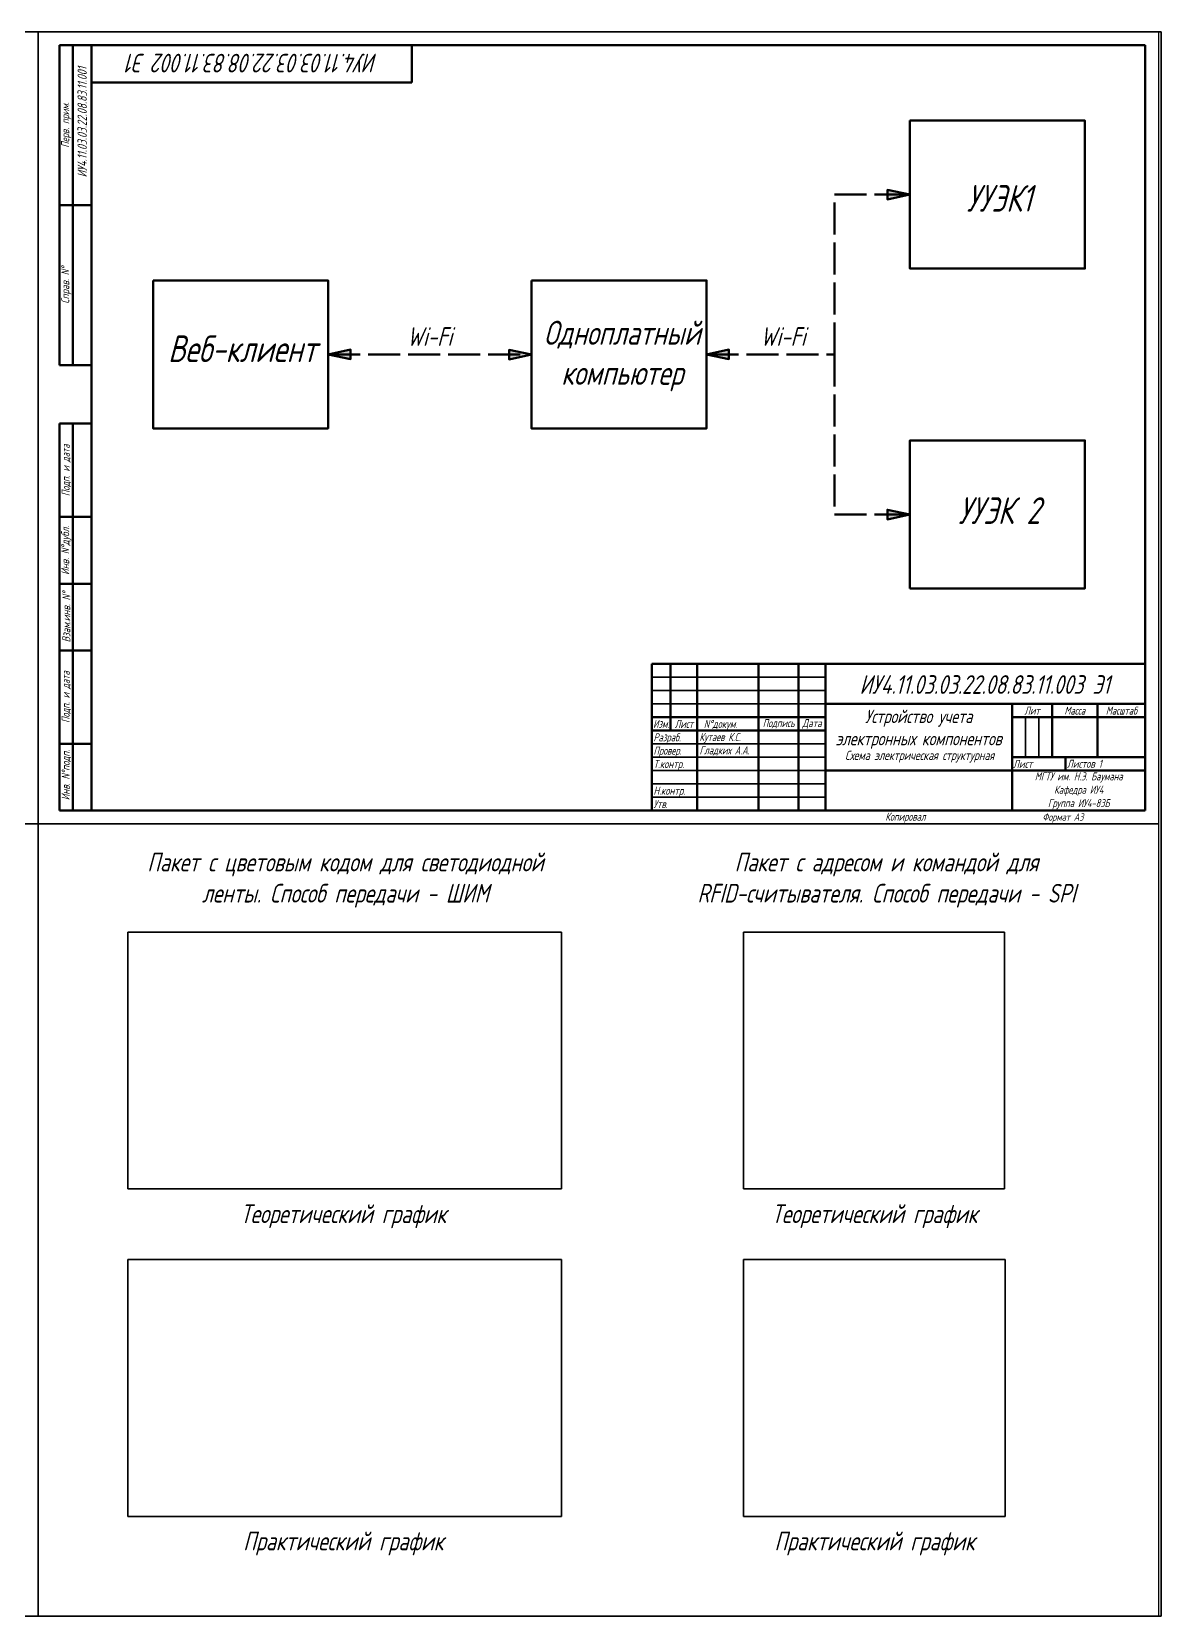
# Model space of a CAD drawing. Header units: millimetres. Extents: x -57 to 784, y 6 to 600.
# Drawn here: x 361 to 784, y 6 to 600 of the extents above; entities that cross this region are included whole.
import ezdxf

# ---------------------------------------------------------------- set-up
doc = ezdxf.new("R2010")
doc.units = ezdxf.units.MM
doc.linetypes.add('ACAD_ISO02W100', pattern=[15, 12, -3])
doc.layers.get('0').update_dxf_attribs({"lineweight": 35})
doc.layers.add('Format', color=7, linetype='Continuous', lineweight=70)
doc.layers.add('Tonk', color=7, linetype='Continuous', lineweight=35)
doc.layers.add('KONTUR', color=7, linetype='Continuous')
doc.styles.get("Standard").update_dxf_attribs({"font": '', "width": 0.8, "oblique": 15})
doc.styles.get('Standard').set_extended_font_data('GOST type B')
picture_1 = doc.add_image_def('image1.jpg', size_in_pixel=(593, 351))
picture_2 = doc.add_image_def('image2.jpg', size_in_pixel=(593, 351))
picture_3 = doc.add_image_def('image3.jpg', size_in_pixel=(380, 374))
picture_4 = doc.add_image_def('image4.jpg', size_in_pixel=(379, 372))

msp = doc.modelspace()

# ---------------------------------------------------------------- hatches: boundary and pattern name
at = {"layer": 'Format'}
h = msp.add_hatch(color=256, dxfattribs=at)
h.dxf.hatch_style = 1
h.paths.add_polyline_path([(681.57, 540.34), (681.57, 536.74), (689.99, 538.6)])
h = msp.add_hatch(color=256, dxfattribs=at)
h.dxf.hatch_style = 1
h.paths.add_polyline_path([(471.9, 478.64), (480.31, 476.89), (480.31, 478.64)])
h.paths.add_polyline_path([(471.9, 478.64), (480.31, 478.64), (480.31, 480.5)])
h = msp.add_hatch(color=256, dxfattribs=at)
h.dxf.hatch_style = 1
h.paths.add_polyline_path([(539.7, 480.38), (539.7, 476.78), (548.12, 478.64)])
h = msp.add_hatch(color=256, dxfattribs=at)
h.dxf.hatch_style = 1
h.paths.add_polyline_path([(613.74, 478.64), (622.16, 476.89), (622.16, 478.64)])
h.paths.add_polyline_path([(613.74, 478.64), (622.16, 478.64), (622.16, 480.5)])
h = msp.add_hatch(color=256, dxfattribs=at)
h.dxf.hatch_style = 1
h.paths.add_polyline_path([(681.57, 420.42), (681.57, 416.81), (689.99, 418.68)])

# ---------------------------------------------------------------- linework, layer by layer
at = {"lineweight": 35}
msp.add_line((784.23, 599.64), (784.23, 5.64), dxfattribs=at)
msp.add_line((728.23, 307.64), (728.23, 307.64))
at = {"layer": 'Format', "lineweight": 35}
for p, q in [((784.23, 599.64), (-56.77, 599.64)), ((-56.77, 5.64), (784.23, 5.64))]:
    msp.add_line(p, q, dxfattribs=at)
at = {"layer": 'Format', "lineweight": 70}
for p, q in [((371.23, 594.64), (371.23, 474.64)), ((376.23, 594.64), (371.23, 594.64)), ((376.23, 594.64), (383.23, 594.64)), ((376.23, 474.64), (376.23, 594.64)), ((383.23, 580.64), (503.23, 580.64)), ((383.23, 534.64), (371.23, 534.64)), ((371.23, 474.64), (383.23, 474.64)), ((371.23, 307.72), (371.23, 452.72)), ((371.23, 452.72), (376.23, 452.72)), ((376.23, 452.72), (376.23, 307.72)), ((376.23, 452.72), (383.23, 452.72)), ((371.23, 417.72), (383.23, 417.72)), ((371.23, 392.72), (383.23, 392.72)), ((371.23, 367.72), (383.23, 367.72)), ((593.28, 307.64), (593.28, 362.64)), ((593.28, 362.64), (778.23, 362.64)), ((600.28, 362.64), (600.28, 337.64)), ((610.28, 362.64), (610.28, 307.64)), ((633.28, 362.64), (633.28, 307.64)), ((648.28, 362.64), (648.28, 307.64)), ((658.28, 362.64), (658.28, 307.64)), ((658.28, 347.64), (778.23, 347.64)), ((728.28, 347.64), (728.28, 307.64)), ((743.28, 347.64), (743.28, 327.64)), ((760.28, 347.64), (760.28, 327.64)), ((593.28, 342.64), (658.28, 342.64)), ((728.28, 342.64), (778.23, 342.64)), ((371.23, 332.72), (383.23, 332.72)), ((593.28, 337.64), (658.28, 337.64)), ((728.28, 327.64), (778.28, 327.64)), ((658.28, 322.64), (778.28, 322.64))]:
    msp.add_line(p, q, dxfattribs=at)
at = {"layer": 'Format'}
for p, q in [((383.23, 347.64), (383.23, 594.64)), ((778.23, 594.64), (383.23, 594.64)), ((503.23, 580.64), (503.23, 594.64)), ((778.23, 307.64), (778.23, 594.64)), ((383.23, 307.64), (383.23, 347.64)), ((748.28, 327.64), (748.28, 322.64)), ((376.23, 307.72), (371.23, 307.72)), ((778.23, 307.64), (371.23, 307.64))]:
    msp.add_line(p, q, dxfattribs=at)
at = {"layer": 'Format', "linetype": 'ACAD_ISO02W100'}
msp.add_line((471.9, 478.64), (548.12, 478.64), dxfattribs=at)
at = {"layer": 'Format'}
for points in [[(689.99, 566.34), (755.61, 566.34), (755.61, 510.86), (689.99, 510.86)], [(689.99, 538.6), (681.57, 540.34), (681.57, 536.74)], [(406.28, 506.38), (471.9, 506.38), (471.9, 450.9), (406.28, 450.9)], [(548.12, 506.38), (613.74, 506.38), (613.74, 450.9), (548.12, 450.9)], [(471.9, 478.64), (480.31, 476.89), (480.31, 480.5)], [(548.12, 478.64), (539.7, 480.38), (539.7, 476.78)], [(613.74, 478.64), (622.16, 476.89), (622.16, 480.5)], [(689.99, 390.93), (755.61, 390.93), (755.61, 446.42), (689.99, 446.42)], [(689.99, 418.68), (681.57, 420.42), (681.57, 416.81)]]:
    msp.add_lwpolyline(points, close=True, dxfattribs=at)
at = {"layer": 'Format', "linetype": 'ACAD_ISO02W100'}
for points in [[(613.74, 478.64), (661.74, 478.64), (661.74, 538.6), (689.99, 538.6)], [(661.74, 478.64), (661.74, 478.64), (661.74, 418.68), (689.99, 418.68)]]:
    msp.add_lwpolyline(points, dxfattribs=at)
at = {"layer": 'KONTUR'}
for p, q in [((-56.77, 599.64), (363.23, 599.64)), ((363.23, 599.64), (363.23, 302.64)), ((363.23, 302.64), (363.23, 599.64)), ((363.23, 599.64), (783.23, 599.64)), ((783.23, 599.64), (783.23, 302.64)), ((363.23, 302.64), (-56.77, 302.64)), ((-56.77, 302.64), (363.23, 302.64)), ((783.23, 302.64), (363.23, 302.64)), ((363.23, 302.64), (363.23, 5.64)), ((363.23, 5.64), (363.23, 302.64)), ((363.23, 302.64), (783.23, 302.64)), ((783.23, 302.64), (783.23, 5.64)), ((363.23, 5.64), (-56.77, 5.64)), ((783.23, 5.64), (363.23, 5.64))]:
    msp.add_line(p, q, dxfattribs=at)
at = {"layer": 'Tonk'}
for p, q in [((593.28, 357.64), (658.28, 357.64)), ((593.28, 352.64), (658.28, 352.64)), ((593.28, 347.64), (658.28, 347.64)), ((733.28, 327.64), (733.28, 342.64)), ((738.28, 327.64), (738.28, 342.64)), ((593.28, 332.64), (658.28, 332.64)), ((593.28, 327.64), (658.28, 327.64)), ((593.28, 322.64), (658.28, 322.64)), ((593.28, 317.64), (658.28, 317.64)), ((593.28, 312.64), (658.28, 312.64))]:
    msp.add_line(p, q, dxfattribs=at)

# ---------------------------------------------------------------- texts
at = {"oblique": 15, "width": 0.8}
for s, height, p in [('Копировал', 3, (680.77, 303.89)), ('Формат А3', 2.75, (739.69, 303.89))]:
    msp.add_text(s, height=height, dxfattribs=at).set_placement(p)
at = {"attachment_point": 5}
for s, insert, char_height, width, rotation in [('{\\C0;ИУ4.11.03.03.22.08.83.11.002 Э1}', (443.63, 587.87), 7, 129.4139, 180), ('{\\C0;ИУ4.11.03.03.22.08.83.11.001}', (379.68, 565.74), 3.5, 129.4139, 90), ('Перв. прим.', (373.73, 564.64), 3, 60, 90), ('{\\fISOCPEUR|b0|i0|c204|p34;Справ}. N°', (373.73, 504.64), 3, 60, 90), ('Подп. и дата', (373.73, 435.22), 3, 35, 90), ('{\\fISOCPEUR|b0|i0|c204|p34;Инв}. N°{\\fISOCPEUR|b0|i0|c204|p34;дубл}.', (373.73, 405.22), 3, 25, 90), ('{\\fISOCPEUR|b0|i0|c204|p34;Взам}.{\\fISOCPEUR|b0|i0|c204|p34;инв}. N°', (373.73, 380.22), 3, 27.3602, 90), ('Подп. и дата', (373.73, 350.22), 3, 35, 90), ('{\\fISOCPEUR|b0|i0|c204|p34;Инв}. N°{\\fISOCPEUR|b0|i0|c204|p34;подп}.', (373.73, 320.97), 3, 26.6565, 90)]:
    msp.add_mtext(s, dxfattribs=dict(at, insert=insert, char_height=char_height, width=width, rotation=rotation))
for s, insert, char_height, width, attachment_point in [('{\\C0;ИУ4.11.03.03.22.08.83.11.003 Э1}', (718, 354.92), 7, 129.4139, 5), ('\\pxqc;Устройство учета электронных компонентов', (693.28, 338.12), 5, 70, 5), ('Лит', (735.78, 345.14), 3, 15, 5), ('Масса', (751.78, 345.14), 3, 17, 5), ('Масштаб', (769.28, 345.14), 3, 18, 5), ('Изм.', (596.73, 340.14), 3, 7, 5), ('Лист', (605.28, 340.14), 3, 10, 5), ('N°{\\fISOCPEUR|b0|i0|c204|p34;докум}.', (612.74, 341.66), 3, 22.4183, 1), ('Подпись', (640.76, 340.22), 3, 15, 5), ('{\\fISOCPEUR|b0|i0|c204|p34;Дата}', (653.28, 340.14), 3, 10, 5), ('Разраб.', (593.86, 336.63), 3, 17, 1), ('Провер.', (593.86, 331.63), 3, 17, 1), ('{\\fISOCPEUR|b0|i0|c204|p34;Листов} 1', (748.86, 326.72), 3, 30, 1), ('{\\fISOCPEUR|b0|i0|c204|p34;Т}.{\\fISOCPEUR|b0|i0|c204|p34;контр}.', (593.86, 326.63), 3, 17, 1), ('{\\fISOCPEUR|b0|i0|c204|p34;Лист } ', (728.66, 325.14), 3, 20, 4), ('{\\fISOCPEUR|b0|i0|c204|p34;Н}.{\\fISOCPEUR|b0|i0|c204|p34;контр}.', (593.86, 316.63), 3, 19.4235, 1), ('Утв.', (593.86, 311.63), 3, 17, 1)]:
    msp.add_mtext(s, dxfattribs=dict(insert=insert, char_height=char_height, width=width, attachment_point=attachment_point))
at = {"attachment_point": 1}
for s, width, gutter_width, heights, insert, char_height in [('Кутаев К.С.', 23, 12.5, [0], (611.08, 336.75), 3), ('Гладких А.А.', 29.2218, 12.5, [8], (611.12, 331.76), 3), ('\\pxqc;Схема электрическая структурная', 69.6192, 12.5, [11.58], (658.8, 330.13), 3.5), ('\\pxqc;МГТУ им. Н.Э. Баумана\\PКафедра ИУ4\\PГруппа ИУ4-83Б', 50, 12.5, [0], (728.28, 321.99), 3), ('\\pxqc;Пакет с цветовым кодом для светодиодной ленты. Способ передачи - ШИМ ', 165.7217, 0.7, [30.3], (395.48, 291.86), 7), ('\\pxqc;Пакет с адресом и командой для RFID-считывателя. Способ передачи - SPI ', 165.1935, 0.7, [29.84], (598.58, 291.86), 7), ('\\pxqc;Теоретический график', 141.7777, 0.7, [7.27], (406.7, 160.03), 7), ('\\pxqc;Теоретический график', 141.7777, 0.7, [7.27], (605.85, 160.03), 7), ('\\pxqc;Практический график', 141.7777, 0.7, [7.27], (406.7, 37.36), 7), ('\\pxqc;Практический график', 141.7777, 0.7, [7.27], (605.85, 37.36), 7)]:
    msp.add_mtext_dynamic_manual_height_columns(s, width=width, gutter_width=gutter_width, heights=heights, dxfattribs=dict(at, insert=insert, char_height=char_height))
at = {"layer": 'Format'}
for s, width, heights, insert, char_height, attachment_point in [('УУЭК1', 40.1135, [0], (723.49, 537.17), 10, 5), ('Wi-Fi', 71.4357, [8.71], (501.48, 488.86), 7, 1), ('Одноплатный\\Pкомпьютер', 40.1135, [0], (582.09, 478.04), 9, 5), ('Wi-Fi', 71.4357, [8.71], (633.96, 488.86), 7, 1), ('Веб-клиент', 40.1135, [0], (439.72, 480.79), 10, 5), ('УУЭК 2', 40.1135, [0], (723.49, 420.1), 10, 5)]:
    msp.add_mtext_dynamic_manual_height_columns(s, width=width, gutter_width=26.74, heights=heights, dxfattribs=dict(at, insert=insert, char_height=char_height, attachment_point=attachment_point))

# ---------------------------------------------------------------- pictures from other files: only their frames are drawn
image = msp.add_image(picture_1, insert=(396.76, 165.84), size_in_units=(162.65, 96.27))
image.dxf.flags = 7
image = msp.add_image(picture_3, insert=(627.66, 165.84), size_in_units=(97.82, 96.27))
image.dxf.flags = 7
image = msp.add_image(picture_2, insert=(396.76, 43.1), size_in_units=(162.65, 96.27))
image.dxf.flags = 7
image = msp.add_image(picture_4, insert=(627.66, 43.1), size_in_units=(98.08, 96.27))
image.dxf.flags = 7

doc.saveas('drawing.dxf')
